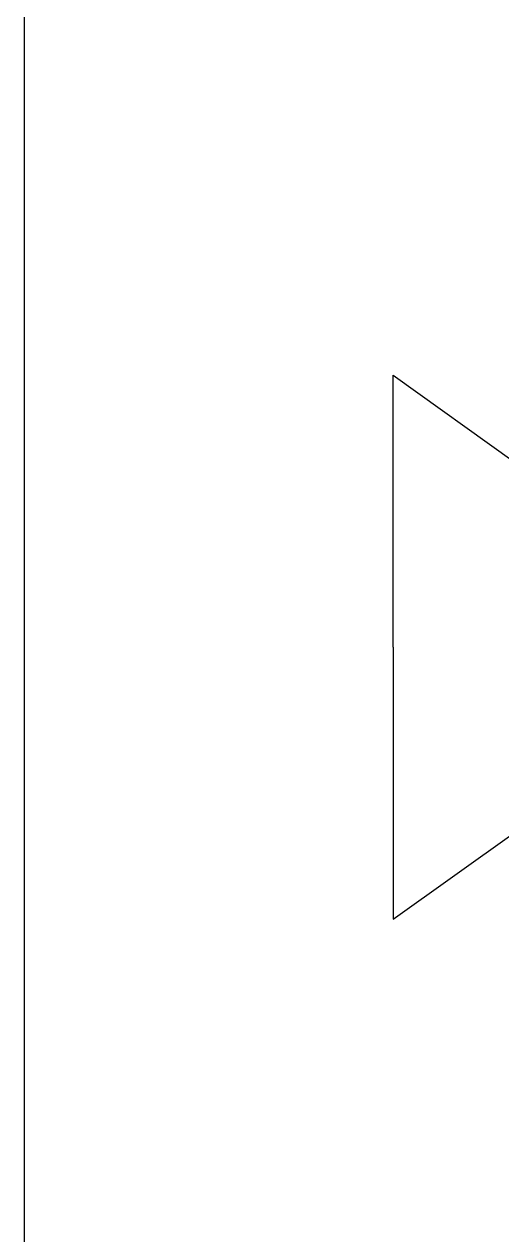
# Model space of a CAD drawing. Header units: millimetres. Extents: x 441156 to 441876, y 4514765 to 4515211.
# Drawn here: x 441317.7055 to 441317.8989, y 4514934.2407 to 4514934.7302 of the extents above; entities that cross this region are included whole.
import ezdxf

# ---------------------------------------------------------------- set-up
doc = ezdxf.new("R2010")
doc.units = ezdxf.units.MM
doc.linetypes.add('CONTINUA', pattern=[0])
doc.layers.add('CALEFAC_NOTAS', color=7, linetype='Continuous')
doc.layers.add('Instalaciones_ventilación_extracción', color=86, linetype='Continuous', lineweight=25)

msp = doc.modelspace()

# ---------------------------------------------------------------- linework, layer by layer
at = {"layer": 'CALEFAC_NOTAS', "linetype": 'CONTINUA'}
msp.add_line((441317.70554165, 4514938.06826848), (441317.70554165, 4514933.97215931), dxfattribs=at)
at = {"layer": 'Instalaciones_ventilación_extracción'}
for p, q in [((441317.85490534, 4514934.47828307), (441317.85490534, 4514934.58828307)), ((441317.85490534, 4514934.58828307), (441317.90387185, 4514934.55328307)), ((441317.85490534, 4514934.47828307), (441317.85490534, 4514934.36828307)), ((441317.85490534, 4514934.36828307), (441317.90387185, 4514934.40328307))]:
    msp.add_line(p, q, dxfattribs=at)

doc.saveas('drawing.dxf')
